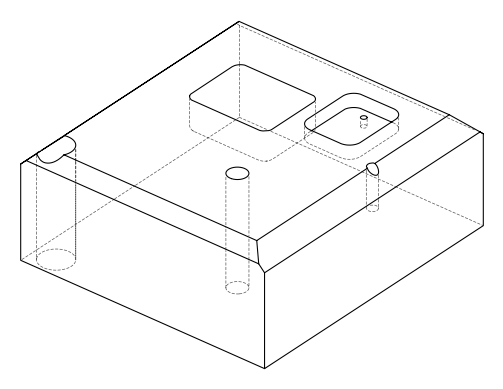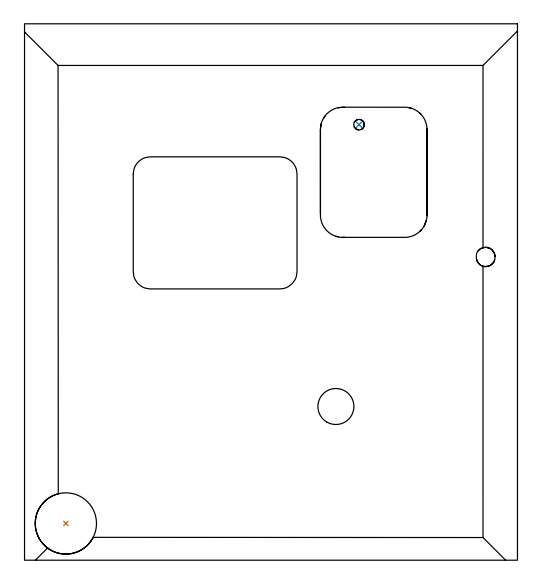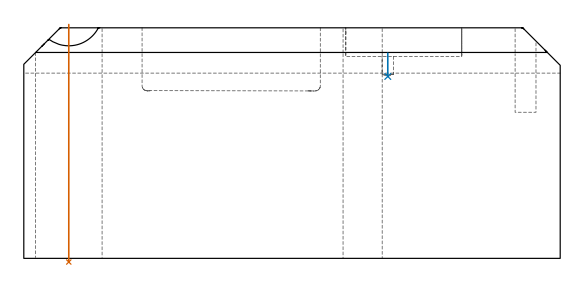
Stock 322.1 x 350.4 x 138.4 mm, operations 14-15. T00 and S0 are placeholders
(PLAN: 15 operations, 10 tool changes, 99.2 min)
(1 AREA_MILL | FG_CHAMFER_SURFACE | UGT0205_001 | 21.65 min | 88130 mm3)
(2 AREA_MILL_1 | FG_CHAMFER_SURFACE_1 | UGT0205_001 | 13.71 min | 33115 mm3)
(3 AREA_MILL_2 | FG_CHAMFER_SURFACE_2 | UGT0205_001 | 24.72 min | 114548 mm3)
(4 AREA_MILL_3 | FG_CHAMFER_SURFACE_3 | UGT0205_001 | 20.57 min | 77548 mm3)
(5 MILL_RECTANGULAR_POCKET | POCKET_RECTANGULAR_STRAIGHT | UGT0201_006 | Follow Part, ap 7, ae 75% | 2.19 min | 98609 mm3)
(6 MILL_RECTANGULAR_POCKET_1 | POCKET_RECTANGULAR_STRAIGHT_1 | UGT0201_095 | Follow Part, ap 5, ae 75% | 13.03 min | 345009 mm3)
(7 MILL_BLIND_HOLE_FROM_SOLID_MATERIAL | STEP1POCKET | NXT0201_010 | Spiral | 0.81 min | 5926 mm3)
(8 SPOT_DRILL | STEP1HOLE | NXT0321_9005460120000 | 0.05 min | 191 mm3)
(9 SPOT_DRILL_1 | STEP1POCKET_1 | NXT0321_9005460120000 | 0.03 min | 7 mm3)
(10 DRILL_BLIND_HOLE_INTO_CENTER | STEP1HOLE | NXT0301_033 | 0.05 min | 187 mm3)
(11 GUN_DRILL_THROUGH_HOLE | STEP1HOLE | UGT0307_002 | 0.62 min | 3643 mm3)
(12 SPADE_DRILL_TO_ENLARGE_THROUGH_HOLE | STEP1HOLE | UGT0306_005 | 0.58 min | 18802 mm3)
(13 DRILL_TO_ENLARGE_THROUGH_HOLE | STEP1HOLE | UGT0301_056 | 0.6 min | 37179 mm3)
(14 INDEXABLE_INSERT_DRILL_THROUGH_HOLE_FROM_SOLID | STEP1HOLE_1 | NXT0302_035 | 0.57 min | 170441 mm3)
(15 DRILL_BLIND_HOLE_INTO_CENTER_1 | STEP1POCKET_1 | NXT0301_040 | 0.06 min | 427 mm3)
(TOOL UGT0205_001 | Chamfer Mill 20 x 3 x 45 deg. | D20 FL50 Z2)
(TOOL UGT0201_006 | End Mill 28 mm | D28 FL25 Z2)
(TOOL UGT0201_095 | End mill 20 mm | D20 R3 FL38 Z4)
(TOOL NXT0201_010 | ENDMILL 10mm [2P460-1000-NA 1630] | D10 FL30 Z6)
(TOOL NXT0321_9005460120000 | NC Spot Drill, 142deg, 12mm, Carbide, Uncoated | D12 PA142 FL30 Z2)
(TOOL NXT0301_033 | Carbide Drill 6.2mm [860.1-0620-031A1-MM 2214] | D6.2 PA140 FL53 Z2)
(TOOL UGT0307_002 | Gun Drill 6 mm | D6 PA130 FL24 Z1)
(TOOL UGT0306_005 | Spade Drill 14.5mm | D14.5 PA132 FL10 Z2)
(TOOL UGT0301_056 | Twist Drill 23.5 mm | D23.5 PA118 FL155 Z2)
(TOOL NXT0302_035 | Index. Insert Drill 40mm [880-D4000L40-05] | D40 PA176 FL200 Z2)
(TOOL NXT0301_040 | Carbide Drill 6.9mm [860.1-0690-035A1-MM 2214] | D6.9 PA140 FL53 Z2)
(OP 14 INDEXABLE_INSERT_DRILL_THROUGH_HOLE_FROM_SOLID)
G17 G21 G94 G90
T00 M6
G54
G17 G0 G90 X27. Y24. S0 M3
G43 Z148.4 H1
G94 G81 G98 Z-2.198 F250. R140.4
G80
M5
M2
(OP 15 DRILL_BLIND_HOLE_INTO_CENTER_1)
G17 G21 G94 G90
T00 M6
G54
G17 G0 G90 X218.5 Y284.5 S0 M3
G43 Z148.4 H1
G94 G81 G98 Z109.2 F250. R123.2
G80
M5
M2
